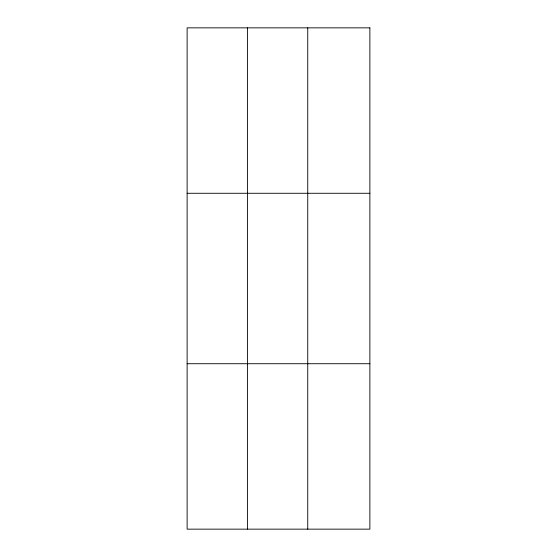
<?xml version="1.0" encoding="UTF-8"?>
<svg xmlns="http://www.w3.org/2000/svg" width="557" height="557" viewBox="0 0 557 557"><rect width="100%" height="100%" fill="white"/><g stroke="black" fill="none" stroke-linecap="round" stroke-linejoin="round"><path stroke-width="0.84" d="M247.433 529.15L247.433 27.85M307.743 529.15L307.743 27.85M187.124 193.279L369.876 193.279M187.124 363.721L369.876 363.721M369.876 27.85L369.876 529.15L187.124 529.15L187.124 27.85L369.876 27.85"/></g></svg>
